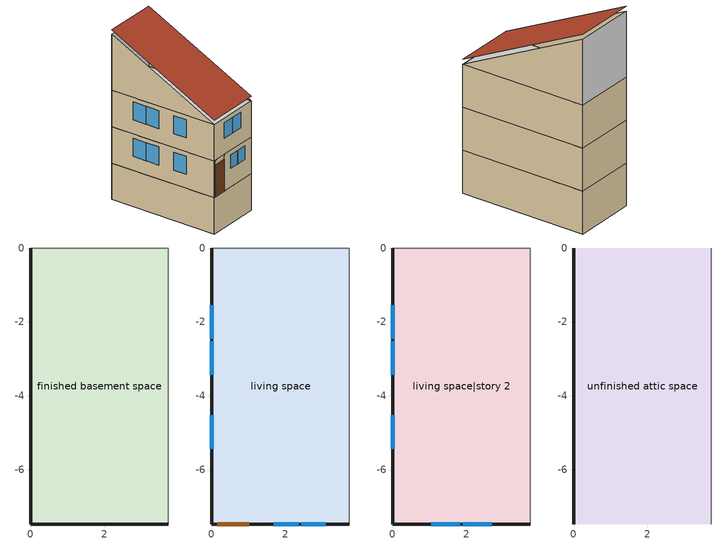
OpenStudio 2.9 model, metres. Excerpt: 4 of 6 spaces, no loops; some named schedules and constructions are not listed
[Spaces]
finished basement space
 floor foundation (FloorFndGrndFinB): 0,-7.47 0,0 3.73,0 3.73,-7.47 z-2.44
 wall foundation (WallFndGrndFinB): 0,0 0,-7.47 3.73,-7.47 z-2.44:0
 wall adiabatic (WallFndGrndFinB Reversed): 3.73,-7.47 3.73,0 0,0 z-2.44:0
living space
 floor to finished basement space (FloorFinUninsFin): 0,-7.47 0,0 3.73,0 3.73,-7.47 z0
 wall outside (WallExtInsFin): 0,0 0,-7.47 0.13,-7.47 1.05,-7.47 3.73,-7.47 z0:2.44
 wall adiabatic (WallIntFinUninsFin Reversed): 3.73,-7.47 3.73,0 0,0 z0:2.44
 window (WindowConstruction): 1.69,-7.47 2.36,-7.47 / 2.42,-7.47 3.09,-7.47 z1.24:2.13; 0,-1.55 0,-2.46 / 0,-2.52 0,-3.42 / 0,-4.52 0,-5.43 z0.93:2.13
 door (Door): 0.15,-7.47 1.02,-7.47 z0:2.13
living space|story 2
 floor to living space (FloorFinUninsFin): 0,-7.47 0,0 3.73,0 3.73,-7.47 z2.44
 wall outside (WallExtInsFin): 0,0 0,-7.47 3.73,-7.47 z2.44:4.88
 wall adiabatic (WallIntFinUninsFin Reversed): 3.73,-7.47 3.73,0 0,0 z2.44:4.88
 window (WindowConstruction): 1.04,-7.47 1.84,-7.47 / 1.9,-7.47 2.69,-7.47 z3.52:4.57; 0,-1.55 0,-2.46 / 0,-2.52 0,-3.42 / 0,-4.52 0,-5.43 z3.37:4.57
unfinished attic space
 floor to living space|story 2 (FloorFinInsUnfinAttic): 0,-7.47 0,0 3.73,0 3.73,-7.47 z4.88
 wall outside (WallExtUninsUnfin): 0,0,8.61 0,0,4.88 0,-7.47,4.88
 wall adiabatic (WallIntUnfinUninsUnfin Reversed): 3.73,0,8.61 3.73,-7.47,4.88 3.73,0,4.88
 ceiling adiabatic (RoofUnfinUninsExt Reversed): 3.73,0 0,0 z4.88:8.61
 roof outside (RoofUnfinInsExt): 3.73,0,8.91 0,0,8.91 0,-7.47,5.18 3.73,-7.47,5.18
[Construction]
FloorFinInsUnfinAttic Reversed: Drywall 0.5 in., FloorUATrussandIns, FloorUAAdditionalCeilingIns
FloorFinUninsFin Reversed: Floor Covering, Wood Floor, RoofSheathing, FloorFinStudAndAirFloor, Drywall 0.5 in.
[Schedule:Day]
res occupants schedule allday1; res occupants schedule allday2; res occupants schedule allday3; res occupants schedule allday4; res occupants schedule allday5; res occupants schedule allday6; res occupants schedule allday7; res occupants schedule allday8; res occupants schedule allday9; res occupants schedule allday10; res occupants schedule allday11; res occupants schedule allday12: 7, 0, 1, 8, 0, 0.88, 9, 0, 0.41, 16, 0, 0.24, 17, 0, 0.29, 18, 0, 0.55, 21, 0, 0.9, 24, 0, 1
Window shading schedule allday1; Window shading schedule allday2; Window shading schedule allday3; Window shading schedule allday4; Window shading schedule allday11; Window shading schedule allday12; res shower schedule allday5; Schedule Day 8; res bath schedule allday1; res bath schedule allday2; res bath schedule allday3; res bath schedule allday4; res bath schedule allday6; res bath schedule allday7; Schedule Day 9; Schedule Day 12; Schedule Day 13; Schedule Day 14; res refrig schedule winter design; Schedule Day 15; res cw schedule allday2; res cw schedule allday3; res cw schedule allday4; res cw schedule allday6; Schedule Day 16; res cd gas schedule allday2; res cd gas schedule allday3; res cd gas schedule allday4; res cd gas schedule allday6; Schedule Day 17; res dw schedule allday1; res dw schedule allday2; res dw schedule allday4; res dw schedule allday5; res dw schedule allday7; Schedule Day 20; res range gas|false schedule winter design; Schedule Day 23; res lighting interior winter design; Schedule Day 28; res lighting exterior winter design; Schedule Day 31; res misc plug loads schedule winter design; res mv_1 dryer exhaust schedule allday2; res mv_1 dryer exhaust schedule allday3; res mv_1 dryer exhaust schedule allday4; res mv_1 dryer exhaust schedule allday6: 24, 0, 0
Window shading schedule allday5; Window shading schedule allday6; Window shading schedule allday7; Window shading schedule allday8; Window shading schedule allday9; Window shading schedule allday10; res refrig schedule summer design; res range gas|false schedule summer design; res lighting interior summer design; res lighting exterior summer design; res misc plug loads schedule summer design: 24, 0, 1
res shower schedule allday1: 17, 50, 0, 18, 0, 0.0792065, 18, 10, 0.316826, 24, 0, 0
res shower schedule allday2: 23, 0, 0, 23, 10, 0.248714, 24, 0, 0
res shower schedule allday3: 9, 40, 0, 10, 0, 0.319912, 10, 10, 0, 10, 20, 0.464365, 24, 0, 0
res shower schedule allday4: 8, 10, 0, 8, 20, 0.172128, 8, 30, 0.258193, 24, 0, 0
res shower schedule allday6: 5, 10, 0, 5, 20, 0.35256, 5, 30, 0.493583, 21, 20, 0, 21, 30, 0.220132, 21, 40, 0.366887, 24, 0, 0
res shower schedule allday7: 3, 50, 0, 4, 0, 0.157899, 4, 30, 0, 4, 40, 0.489101, 4, 50, 0.0978202, 9, 40, 0, 9, 50, 0.154225, 24, 0, 0
res sink schedule allday1: 6, 40, 0, 6, 50, 0.0086028, 7, 30, 0, 7, 40, 0.0212629, 11, 50, 0, 12, 0, 0.01205, 12, 10, 0.0746492, 12, 40, 0, 12, 50, 0.0014948, 14, 0, 0, 14, 10, 0.0018914, 14, 30, 0, 14, 40, 0.0430445, 15, 30, 0, 15, 40, 0.0015863, 15, 50, 0.0124771, 16, 0, 0.0140024, 18, 10, 0, 18, 20, 0.0001525, 18, 40, 0, 18, 50, 0.108054, 19, 0, 0.0105552, 19, 10, 0.0058572, 19, 30, 0, 19, 40, 0.002593, 21, 0, 0, 21, 10, 0.0084808, 21, 20, 0.0346858, 22, 10, 0, 22, 20, 0.0104026, 22, 50, 0, 23, 0, 0.0011897, 24, 0, 0
res sink schedule allday2: 7, 30, 0, 7, 40, 0.0137584, 7, 50, 0, 8, 0, 0.0368517, 9, 50, 0, 10, 0, 0.111562, 10, 10, 0.0028066, 10, 20, 0, 10, 30, 0.0716901, 12, 30, 0, 12, 40, 0.028432, 15, 20, 0, 15, 30, 0.0456376, 17, 20, 0, 17, 30, 0.0330994, 19, 10, 0, 19, 20, 0.0031117, 19, 30, 0.0042709, 24, 0, 0
res sink schedule allday3: 0, 30, 0, 0, 40, 0.0021049, 3, 30, 0, 3, 40, 0.0138499, 3, 50, 0.0053386, 11, 10, 0, 11, 20, 0.0322758, 11, 30, 0.0024405, 13, 20, 0, 13, 30, 0.0039048, 14, 20, 0, 14, 30, 0.0010677, 16, 30, 0, 16, 40, 0.0026236, 17, 0, 0, 17, 10, 0.0176327, 18, 30, 0, 18, 40, 0.0690055, 22, 20, 0, 22, 30, 0.0258389, 22, 40, 0.0006406, 23, 10, 0, 23, 20, 0.0341672, 24, 0, 0
res sink schedule allday4: 1, 50, 0, 2, 0, 0.03554, 4, 50, 0, 5, 0, 0.0367907, 7, 0, 0, 7, 10, 0.0053996, 7, 20, 0.0198597, 7, 30, 0.0270592, 8, 20, 0, 8, 30, 0.0179683, 8, 40, 0.0655889, 8, 50, 0.0573215, 9, 0, 0, 9, 10, 0.138987, 10, 30, 0, 10, 40, 0.0021354, 11, 10, 0, 11, 20, 0.144966, 11, 30, 0.143319, 11, 40, 0.0082062, 11, 50, 0.0019829, 12, 0, 0.0206833, 14, 10, 0, 14, 20, 0.0084808, 14, 30, 0.00241, 14, 40, 0, 14, 50, 0.0370653, 15, 50, 0, 16, 0, 0.0349298, 17, 10, 0, 17, 20, 0.0017389, 17, 50, 0, 18, 0, 0.035662, 18, 10, 0.0040268, 19, 0, 0, 19, 10, 0.151373, 22, 20, 0, 22, 30, 0.0772118, 24, 0, 0
res sink schedule allday5: 0, 10, 0.0152837, 6, 10, 0, 6, 20, 0.202196, 6, 30, 0.354088, 7, 40, 0, 7, 50, 0.0074436, 12, 0, 0, 12, 10, 0.0003356, 12, 20, 0.0276693, 12, 40, 0, 12, 50, 0.0931361, 13, 10, 0, 13, 20, 0.0402379, 14, 10, 0, 14, 20, 0.0084198, 17, 0, 0, 17, 10, 0.050488, 17, 30, 0, 17, 40, 0.0607687, 18, 0, 0, 18, 10, 0.0286455, 19, 30, 0, 19, 40, 0.0096095, 20, 0, 0, 20, 10, 0.0325808, 22, 40, 0, 22, 50, 0.033435, 24, 0, 0
res sink schedule allday6: 1, 40, 0, 1, 50, 0.156315, 6, 10, 0, 6, 20, 0.0126602, 8, 0, 0, 8, 10, 0.0030506, 8, 20, 0.0008847, 8, 40, 0, 8, 50, 0.0012508, 9, 50, 0, 10, 0, 0.132947, 12, 0, 0, 12, 10, 0.0358756, 13, 40, 0, 13, 50, 0.0626601, 14, 0, 0.0663819, 15, 0, 0, 15, 10, 0.0149481, 15, 50, 0, 16, 0, 0.0352655, 16, 50, 0, 17, 0, 0.0036608, 17, 20, 0, 17, 30, 0.033496, 17, 40, 0, 17, 50, 0.0455765, 18, 0, 0.0424649, 18, 10, 0.0245882, 18, 20, 0.0461866, 18, 30, 0.190055, 18, 40, 0.0491153, 19, 10, 0, 19, 20, 0.0698597, 19, 30, 0, 19, 40, 0.0044844, 19, 50, 0.0025016, 22, 0, 0, 22, 10, 0.0629652, 23, 0, 0, 23, 10, 0.0049115, 24, 0, 0
res sink schedule allday7: 5, 20, 0, 5, 30, 0.0002135, 5, 40, 0.0007931, 6, 0, 0, 6, 10, 0.0058267, 6, 40, 0, 6, 50, 0.266565, 7, 0, 0.0653753, 7, 10, 0, 7, 20, 0.0323673, 9, 0, 0, 9, 10, 0.0221477, 9, 50, 0, 10, 0, 0.0261134, 11, 40, 0, 11, 50, 0.00964, 12, 20, 0, 12, 30, 0.0394753, 16, 0, 0, 16, 10, 0.158145, 16, 20, 0.0459426, 16, 30, 0.0755339, 16, 40, 0.0537828, 17, 10, 0, 17, 20, 0.140635, 17, 30, 0.0449664, 17, 40, 0.0014338, 18, 40, 0, 18, 50, 0.0034777, 19, 0, 0.0079621, 21, 0, 0, 21, 10, 0.059701, 21, 20, 0.0100061, 22, 40, 0, 22, 50, 0.0027456, 23, 30, 0, 23, 40, 9.15e-05, 23, 50, 0.047895, 24, 0, 0
res bath schedule allday5: 10, 30, 0, 10, 50, 0.361288, 24, 0, 0
res hot water distribution schedule allday1; res hot water distribution schedule allday2; res hot water distribution schedule allday3; res hot water distribution schedule allday4; res hot water distribution schedule allday5; res hot water distribution schedule allday6; res hot water distribution schedule allday7; res hot water distribution schedule allday8; res hot water distribution schedule allday9; res hot water distribution schedule allday10; res hot water distribution schedule allday11; res hot water distribution schedule allday12: 1, 0, 0.078424, 2, 0, 0.0392749, 4, 0, 0.00981873, 5, 0, 0.0392749, 6, 0, 0.274547, 7, 0, 0.941213, 8, 0, 1, 9, 0, 0.960725, 10, 0, 0.843152, 11, 0, 0.764728, 12, 0, 0.60788, 13, 0, 0.529456, 15, 0, 0.470544, 16, 0, 0.411757, 17, 0, 0.548968, 18, 0, 0.725453, 19, 0, 0.86279, 20, 0, 0.823515, 21, 0, 0.745091, 22, 0, 0.60788, 23, 0, 0.529456, 24, 0, 0.294058
res heating setpoint allday1; res heating setpoint allday2; res heating setpoint allday3; res heating setpoint allday4; res heating setpoint allday5; res heating setpoint allday6; res heating setpoint allday7; res heating setpoint allday8; res heating setpoint allday9; res heating setpoint allday10; res heating setpoint allday11; res heating setpoint allday12: 24, 0, 21.6667
res heating setpoint winter design; res cooling setpoint winter design: 24, 0, 21.1111
res heating setpoint summer design; res cooling setpoint summer design; res nv_1 temp schedule allday1; res nv_1 temp schedule allday2; res nv_1 temp schedule allday3; res nv_1 temp schedule allday4; res nv_1 temp schedule allday11; res nv_1 temp schedule allday12: 24, 0, 23.8889
res cooling setpoint allday1; res cooling setpoint allday2; res cooling setpoint allday3; res cooling setpoint allday4; res cooling setpoint allday5; res cooling setpoint allday6; res cooling setpoint allday7; res cooling setpoint allday8; res cooling setpoint allday9; res cooling setpoint allday10; res cooling setpoint allday11; res cooling setpoint allday12: 24, 0, 24.4444
res refrig schedule allday1; res refrig schedule allday12: 1, 0, 0.610949, 2, 0, 0.595675, 3, 0, 0.580401, 4, 0, 0.565128, 6, 0, 0.549854, 7, 0, 0.580401, 8, 0, 0.610949, 10, 0, 0.626223, 12, 0, 0.610949, 15, 0, 0.641496, 16, 0, 0.626223, 17, 0, 0.672044, 18, 0, 0.733139, 19, 0, 0.763686, 20, 0, 0.733139, 21, 0, 0.717865, 22, 0, 0.702591, 23, 0, 0.672044, 24, 0, 0.626223
res refrig schedule allday2: 1, 0, 0.609489, 2, 0, 0.594252, 3, 0, 0.579015, 4, 0, 0.563777, 6, 0, 0.54854, 7, 0, 0.579015, 8, 0, 0.609489, 10, 0, 0.624726, 12, 0, 0.609489, 15, 0, 0.639964, 16, 0, 0.624726, 17, 0, 0.670438, 18, 0, 0.731387, 19, 0, 0.761861, 20, 0, 0.731387, 21, 0, 0.71615, 22, 0, 0.700912, 23, 0, 0.670438, 24, 0, 0.624726
res refrig schedule allday3; res refrig schedule allday4; res refrig schedule allday5: 1, 0, 0.791241, 2, 0, 0.77146, 3, 0, 0.751679, 4, 0, 0.731898, 6, 0, 0.712117, 7, 0, 0.751679, 8, 0, 0.791241, 10, 0, 0.811022, 12, 0, 0.791241, 15, 0, 0.830803, 16, 0, 0.811022, 17, 0, 0.870365, 18, 0, 0.949489, 19, 0, 0.989051, 20, 0, 0.949489, 21, 0, 0.929708, 22, 0, 0.909927, 23, 0, 0.870365, 24, 0, 0.811022
res refrig schedule allday6; res refrig schedule allday7; res refrig schedule allday8; res refrig schedule allday9: 1, 0, 0.8, 2, 0, 0.78, 3, 0, 0.76, 4, 0, 0.74, 6, 0, 0.72, 7, 0, 0.76, 8, 0, 0.8, 10, 0, 0.82, 12, 0, 0.8, 15, 0, 0.84, 16, 0, 0.82, 17, 0, 0.88, 18, 0, 0.96, 19, 0, 1, 20, 0, 0.96, 21, 0, 0.94, 22, 0, 0.92, 23, 0, 0.88, 24, 0, 0.82
res refrig schedule allday10: 1, 0, 0.679562, 2, 0, 0.662573, 3, 0, 0.645584, 4, 0, 0.628595, 6, 0, 0.611606, 7, 0, 0.645584, 8, 0, 0.679562, 10, 0, 0.696551, 12, 0, 0.679562, 15, 0, 0.71354, 16, 0, 0.696551, 17, 0, 0.747518, 18, 0, 0.815474, 19, 0, 0.849453, 20, 0, 0.815474, 21, 0, 0.798485, 22, 0, 0.781496, 23, 0, 0.747518, 24, 0, 0.696551
res refrig schedule allday11: 1, 0, 0.675182, 2, 0, 0.658303, 3, 0, 0.641423, 4, 0, 0.624544, 6, 0, 0.607664, 7, 0, 0.641423, 8, 0, 0.675182, 10, 0, 0.692062, 12, 0, 0.675182, 15, 0, 0.708942, 16, 0, 0.692062, 17, 0, 0.742701, 18, 0, 0.810219, 19, 0, 0.843978, 20, 0, 0.810219, 21, 0, 0.793339, 22, 0, 0.77646, 23, 0, 0.742701, 24, 0, 0.692062
res cw schedule allday1: 8, 0, 0, 8, 10, 0.0422513, 8, 20, 0.139377, 15, 40, 0, 15, 50, 0.0351558, 24, 0, 0
res cw schedule allday5: 5, 0, 0, 5, 10, 0.0062714, 5, 20, 0.086794, 5, 30, 0.0340302, 10, 0, 0, 10, 10, 0.0069146, 10, 20, 0.109427, 19, 0, 0, 19, 10, 0.0524824, 20, 10, 0, 20, 20, 0.0193769, 21, 30, 0, 21, 40, 0.0743518, 24, 0, 0
res cw schedule allday7: 12, 10, 0, 12, 20, 0.0228141, 13, 30, 0, 13, 40, 0.0017487, 24, 0, 0
res cd gas schedule allday1: 9, 0, 0, 9, 10, 0.0422513, 9, 20, 0.139377, 16, 40, 0, 16, 50, 0.0351558, 24, 0, 0
res cd gas schedule allday5: 6, 0, 0, 6, 10, 0.0062714, 6, 20, 0.086794, 6, 30, 0.0340302, 11, 0, 0, 11, 10, 0.0069146, 11, 20, 0.109427, 20, 0, 0, 20, 10, 0.0524824, 21, 10, 0, 21, 20, 0.0193769, 22, 30, 0, 22, 40, 0.0743518, 24, 0, 0
res cd gas schedule allday7: 13, 10, 0, 13, 20, 0.0228141, 14, 30, 0, 14, 40, 0.0017487, 24, 0, 0
res dw schedule allday3: 19, 10, 0, 19, 20, 0.110759, 19, 30, 0.0867938, 19, 40, 0.0406621, 19, 50, 0.100756, 24, 0, 0
res dw schedule allday6: 11, 50, 0, 12, 0, 0.0857862, 12, 10, 0.0413458, 12, 20, 0.105578, 12, 30, 0.0941346, 20, 40, 0, 20, 50, 0.0610651, 21, 0, 0.0729039, 21, 10, 0.065923, 21, 20, 0.0901044, 21, 30, 0.0751709, 21, 40, 0.0654552, 24, 0, 0
res range gas|false schedule allday1; res range gas|false schedule allday2; res range gas|false schedule allday12: 2, 0, 0.0466667, 4, 0, 0.0266667, 5, 0, 0.0466667, 6, 0, 0.0733333, 7, 0, 0.166667, 8, 0, 0.28, 9, 0, 0.306667, 10, 0, 0.32, 11, 0, 0.28, 12, 0, 0.333333, 13, 0, 0.38, 14, 0, 0.306667, 15, 0, 0.38, 16, 0, 0.293333, 17, 0, 0.613333, 18, 0, 1, 19, 0, 0.78, 20, 0, 0.4, 21, 0, 0.233333, 22, 0, 0.166667, 23, 0, 0.106667, 24, 0, 0.0733333
res range gas|false schedule allday3; res range gas|false schedule allday5: 2, 0, 0.0421574, 4, 0, 0.0240899, 5, 0, 0.0421574, 6, 0, 0.0662473, 7, 0, 0.150562, 8, 0, 0.252944, 9, 0, 0.277034, 10, 0, 0.289079, 11, 0, 0.252944, 12, 0, 0.301124, 13, 0, 0.343282, 14, 0, 0.277034, 15, 0, 0.343282, 16, 0, 0.264989, 17, 0, 0.554069, 18, 0, 0.903373, 19, 0, 0.704631, 20, 0, 0.361349, 21, 0, 0.210787, 22, 0, 0.150562, 23, 0, 0.0963598, 24, 0, 0.0662473
res range gas|false schedule allday4: 2, 0, 0.0419872, 4, 0, 0.0239927, 5, 0, 0.0419872, 6, 0, 0.0659799, 7, 0, 0.149954, 8, 0, 0.251923, 9, 0, 0.275916, 10, 0, 0.287912, 11, 0, 0.251923, 12, 0, 0.299909, 13, 0, 0.341896, 14, 0, 0.275916, 15, 0, 0.341896, 16, 0, 0.26392, 17, 0, 0.551832, 18, 0, 0.899727, 19, 0, 0.701787, 20, 0, 0.359891, 21, 0, 0.209936, 22, 0, 0.149954, 23, 0, 0.0959708, 24, 0, 0.0659799
res range gas|false schedule allday6; res range gas|false schedule allday9: 2, 0, 0.0378608, 4, 0, 0.0216348, 5, 0, 0.0378608, 6, 0, 0.0594956, 7, 0, 0.135217, 8, 0, 0.227165, 9, 0, 0.2488, 10, 0, 0.259617, 11, 0, 0.227165, 12, 0, 0.270435, 13, 0, 0.308295, 14, 0, 0.2488, 15, 0, 0.308295, 16, 0, 0.237982, 17, 0, 0.4976, 18, 0, 0.811304, 19, 0, 0.632817, 20, 0, 0.324521, 21, 0, 0.189304, 22, 0, 0.135217, 23, 0, 0.086539, 24, 0, 0.0594956
res range gas|false schedule allday7; res range gas|false schedule allday8: 2, 0, 0.0381161, 4, 0, 0.0217806, 5, 0, 0.0381161, 6, 0, 0.0598967, 7, 0, 0.136129, 8, 0, 0.228696, 9, 0, 0.250477, 10, 0, 0.261367, 11, 0, 0.228696, 12, 0, 0.272258, 13, 0, 0.310374, 14, 0, 0.250477, 15, 0, 0.310374, 16, 0, 0.239587, 17, 0, 0.500954, 18, 0, 0.816773, 19, 0, 0.637083, 20, 0, 0.326709, 21, 0, 0.19058, 22, 0, 0.136129, 23, 0, 0.0871225, 24, 0, 0.0598967
res range gas|false schedule allday10; res range gas|false schedule allday11: 2, 0, 0.0461562, 4, 0, 0.026375, 5, 0, 0.0461562, 6, 0, 0.0725311, 7, 0, 0.164844, 8, 0, 0.276937, 9, 0, 0.303312, 10, 0, 0.3165, 11, 0, 0.276937, 12, 0, 0.329687, 13, 0, 0.375843, 14, 0, 0.303312, 15, 0, 0.375843, 16, 0, 0.290125, 17, 0, 0.606624, 18, 0, 0.989061, 19, 0, 0.771468, 20, 0, 0.395624, 21, 0, 0.230781, 22, 0, 0.164844, 23, 0, 0.1055, 24, 0, 0.0725311
res lighting interior allday1; res lighting exterior allday1: 1, 0, 0.123751, 2, 0, 0.0742506, 4, 0, 0.0495004, 5, 0, 0.0550333, 6, 0, 0.151005, 7, 0, 0.354518, 8, 0, 0.448634, 9, 0, 0.476771, 10, 0, 0.490088, 11, 0, 0.476763, 12, 0, 0.458301, 13, 0, 0.444976, 14, 0, 0.441055, 15, 0, 0.447927, 16, 0, 0.48986, 17, 0, 0.601585, 18, 0, 0.797807, 19, 0, 0.978646, 20, 0, 0.990805, 21, 0, 0.822578, 22, 0, 0.620621, 23, 0, 0.536431, 24, 0, 0.249225
res lighting interior allday2; res lighting exterior allday2: 1, 0, 0.123751, 2, 0, 0.0742506, 4, 0, 0.0495004, 5, 0, 0.0547503, 6, 0, 0.149594, 7, 0, 0.351204, 8, 0, 0.44444, 9, 0, 0.470027, 10, 0, 0.480931, 11, 0, 0.467731, 12, 0, 0.449442, 13, 0, 0.436241, 14, 0, 0.432357, 15, 0, 0.435458, 16, 0, 0.457541, 17, 0, 0.526174, 18, 0, 0.674382, 19, 0, 0.867815, 20, 0, 0.979613, 21, 0, 0.912905, 22, 0, 0.727145, 23, 0, 0.638088, 24, 0, 0.249225
res lighting interior allday3; res lighting exterior allday3: 1, 0, 0.123751, 2, 0, 0.0742506, 4, 0, 0.0495004, 5, 0, 0.0539769, 6, 0, 0.145737, 7, 0, 0.342151, 8, 0, 0.432984, 9, 0, 0.451822, 10, 0, 0.456356, 11, 0, 0.443495, 12, 0, 0.425678, 13, 0, 0.412817, 14, 0, 0.409033, 15, 0, 0.410444, 16, 0, 0.422423, 17, 0, 0.463778, 18, 0, 0.567207, 19, 0, 0.736351, 20, 0, 0.89541, 21, 0, 0.928337, 22, 0, 0.807462, 23, 0, 0.499769, 24, 0, 0.249225
res lighting interior allday4; res lighting exterior allday4: 1, 0, 0.123751, 2, 0, 0.0742506, 4, 0, 0.0495004, 5, 0, 0.0529206, 6, 0, 0.14047, 7, 0, 0.329784, 8, 0, 0.417334, 9, 0, 0.427474, 10, 0, 0.423826, 11, 0, 0.411431, 12, 0, 0.394257, 13, 0, 0.381861, 14, 0, 0.378214, 15, 0, 0.377995, 16, 0, 0.379305, 17, 0, 0.386076, 18, 0, 0.412203, 19, 0, 0.483741, 20, 0, 0.618803, 21, 0, 0.782651, 22, 0, 0.880006, 23, 0, 0.59731, 24, 0, 0.249225
res lighting interior allday5; res lighting exterior allday5: 1, 0, 0.123751, 2, 0, 0.0742506, 4, 0, 0.0495004, 5, 0, 0.0518642, 6, 0, 0.135202, 7, 0, 0.317417, 8, 0, 0.401684, 9, 0, 0.403727, 10, 0, 0.392499, 11, 0, 0.380568, 12, 0, 0.364039, 13, 0, 0.352108, 14, 0, 0.348597, 15, 0, 0.348344, 16, 0, 0.349185, 17, 0, 0.353494, 18, 0, 0.37052, 19, 0, 0.419884, 20, 0, 0.522801, 21, 0, 0.670504, 22, 0, 0.799058, 23, 0, 0.582332, 24, 0, 0.249225
res lighting interior allday6; res lighting exterior allday6: 1, 0, 0.123751, 2, 0, 0.0742506, 4, 0, 0.0495004, 5, 0, 0.0510908, 6, 0, 0.131346, 7, 0, 0.308364, 8, 0, 0.390227, 9, 0, 0.386724, 10, 0, 0.370329, 11, 0, 0.358738, 12, 0, 0.34268, 13, 0, 0.33109, 14, 0, 0.327679, 15, 0, 0.327431, 16, 0, 0.328169, 17, 0, 0.3317, 18, 0, 0.345176, 19, 0, 0.384002, 20, 0, 0.467137, 21, 0, 0.595227, 22, 0, 0.726082, 23, 0, 0.557461, 24, 0, 0.249225
res lighting interior allday7; res lighting exterior allday7: 1, 0, 0.123751, 2, 0, 0.0742506, 4, 0, 0.0495004, 5, 0, 0.0508078, 6, 0, 0.129935, 7, 0, 0.30505, 8, 0, 0.386033, 9, 0, 0.380581, 10, 0, 0.362375, 11, 0, 0.350909, 12, 0, 0.335023, 13, 0, 0.323557, 14, 0, 0.320183, 15, 0, 0.319942, 16, 0, 0.320696, 17, 0, 0.324296, 18, 0, 0.337983, 19, 0, 0.377272, 20, 0, 0.461059, 21, 0, 0.589559, 22, 0, 0.71999, 23, 0, 0.553959, 24, 0, 0.249225
res lighting interior allday8; res lighting exterior allday8: 1, 0, 0.123751, 2, 0, 0.0742506, 4, 0, 0.0495004, 5, 0, 0.0510908, 6, 0, 0.131346, 7, 0, 0.308364, 8, 0, 0.390227, 9, 0, 0.386724, 10, 0, 0.370329, 11, 0, 0.358738, 12, 0, 0.34268, 13, 0, 0.33109, 14, 0, 0.327679, 15, 0, 0.327463, 16, 0, 0.328508, 17, 0, 0.333671, 18, 0, 0.353343, 19, 0, 0.408235, 20, 0, 0.517996, 21, 0, 0.667796, 22, 0, 0.788015, 23, 0, 0.571055, 24, 0, 0.249225
res lighting interior allday9; res lighting exterior allday9: 1, 0, 0.123751, 2, 0, 0.0742506, 4, 0, 0.0495004, 5, 0, 0.0518642, 6, 0, 0.135202, 7, 0, 0.317417, 8, 0, 0.401684, 9, 0, 0.403727, 10, 0, 0.392499, 11, 0, 0.380568, 12, 0, 0.364039, 13, 0, 0.352108, 14, 0, 0.348597, 15, 0, 0.34858, 16, 0, 0.351275, 17, 0, 0.363405, 18, 0, 0.404274, 19, 0, 0.501103, 20, 0, 0.656115, 21, 0, 0.806081, 22, 0, 0.850995, 23, 0, 0.561051, 24, 0, 0.249225
res lighting interior allday10; res lighting exterior allday10: 1, 0, 0.123751, 2, 0, 0.0742506, 4, 0, 0.0495004, 5, 0, 0.0529206, 6, 0, 0.14047, 7, 0, 0.329784, 8, 0, 0.417334, 9, 0, 0.427474, 10, 0, 0.423826, 11, 0, 0.411431, 12, 0, 0.394257, 13, 0, 0.381861, 14, 0, 0.378214, 15, 0, 0.378919, 16, 0, 0.386741, 17, 0, 0.41682, 18, 0, 0.500557, 19, 0, 0.655466, 20, 0, 0.829225, 21, 0, 0.905334, 22, 0, 0.820928, 23, 0, 0.509707, 24, 0, 0.249225
res lighting interior allday11; res lighting exterior allday11: 1, 0, 0.123751, 2, 0, 0.0742506, 4, 0, 0.0495004, 5, 0, 0.0539769, 6, 0, 0.145737, 7, 0, 0.342151, 8, 0, 0.432984, 9, 0, 0.451822, 10, 0, 0.456356, 11, 0, 0.443495, 12, 0, 0.425678, 13, 0, 0.412817, 14, 0, 0.409033, 15, 0, 0.421324, 16, 0, 0.481818, 17, 0, 0.61218, 18, 0, 0.804217, 19, 0, 0.945912, 20, 0, 0.918658, 21, 0, 0.747013, 22, 0, 0.56552, 23, 0, 0.493046, 24, 0, 0.249225
res lighting interior allday12; res lighting exterior allday12: 1, 0, 0.123751, 2, 0, 0.0742506, 4, 0, 0.0495004, 5, 0, 0.0547503, 6, 0, 0.149594, 7, 0, 0.351204, 8, 0, 0.44444, 9, 0, 0.470027, 10, 0, 0.480931, 11, 0, 0.467731, 12, 0, 0.449442, 13, 0, 0.436241, 14, 0, 0.432357, 15, 0, 0.445561, 16, 0, 0.513103, 17, 0, 0.660674, 18, 0, 0.869445, 19, 0, 1, 20, 0, 0.932675, 21, 0, 0.731582, 22, 0, 0.553643, 23, 0, 0.488328, 24, 0, 0.249225
res misc plug loads schedule allday1; res misc plug loads schedule allday12: 1, 0, 0.655649, 2, 0, 0.618183, 3, 0, 0.599451, 4, 0, 0.580718, 5, 0, 0.599451, 6, 0, 0.618183, 7, 0, 0.693115, 8, 0, 0.786779, 11, 0, 0.805512, 12, 0, 0.824245, 14, 0, 0.842977, 15, 0, 0.824245, 16, 0, 0.86171, 17, 0, 0.899176, 18, 0, 0.974107, 19, 0, 0.99284, 20, 0, 0.936642, 21, 0, 0.880443, 22, 0, 0.842977, 23, 0, 0.749313, 24, 0, 0.674382
res misc plug loads schedule allday2: 1, 0, 0.660377, 2, 0, 0.622642, 3, 0, 0.603774, 4, 0, 0.584906, 5, 0, 0.603774, 6, 0, 0.622642, 7, 0, 0.698113, 8, 0, 0.792453, 11, 0, 0.811321, 12, 0, 0.830189, 14, 0, 0.849057, 15, 0, 0.830189, 16, 0, 0.867925, 17, 0, 0.90566, 18, 0, 0.981132, 19, 0, 1, 20, 0, 0.943396, 21, 0, 0.886792, 22, 0, 0.849057, 23, 0, 0.754717, 24, 0, 0.679245
res misc plug loads schedule allday3; res misc plug loads schedule allday5: 1, 0, 0.521682, 2, 0, 0.491872, 3, 0, 0.476967, 4, 0, 0.462062, 5, 0, 0.476967, 6, 0, 0.491872, 7, 0, 0.551493, 8, 0, 0.626019, 11, 0, 0.640924, 12, 0, 0.655829, 14, 0, 0.670734, 15, 0, 0.655829, 16, 0, 0.68564, 17, 0, 0.71545, 18, 0, 0.775071, 19, 0, 0.789976, 20, 0, 0.745261, 21, 0, 0.700545, 22, 0, 0.670734, 23, 0, 0.596208, 24, 0, 0.536588
res misc plug loads schedule allday4: 1, 0, 0.519581, 2, 0, 0.489891, 3, 0, 0.475045, 4, 0, 0.4602, 5, 0, 0.475045, 6, 0, 0.489891, 7, 0, 0.549271, 8, 0, 0.623497, 11, 0, 0.638342, 12, 0, 0.653187, 14, 0, 0.668033, 15, 0, 0.653187, 16, 0, 0.682878, 17, 0, 0.712568, 18, 0, 0.771949, 19, 0, 0.786794, 20, 0, 0.742258, 21, 0, 0.697723, 22, 0, 0.668033, 23, 0, 0.593807, 24, 0, 0.534426
res misc plug loads schedule allday6; res misc plug loads schedule allday9: 1, 0, 0.434473, 2, 0, 0.409646, 3, 0, 0.397232, 4, 0, 0.384819, 5, 0, 0.397232, 6, 0, 0.409646, 7, 0, 0.4593, 8, 0, 0.521367, 11, 0, 0.533781, 12, 0, 0.546194, 14, 0, 0.558608, 15, 0, 0.546194, 16, 0, 0.571021, 17, 0, 0.595848, 18, 0, 0.645502, 19, 0, 0.657916, 20, 0, 0.620675, 21, 0, 0.583435, 22, 0, 0.558608, 23, 0, 0.49654, 24, 0, 0.446886
res misc plug loads schedule allday7; res misc plug loads schedule allday8: 1, 0, 0.43132, 2, 0, 0.406674, 3, 0, 0.39435, 4, 0, 0.382027, 5, 0, 0.39435, 6, 0, 0.406674, 7, 0, 0.455967, 8, 0, 0.517585, 11, 0, 0.529908, 12, 0, 0.542231, 14, 0, 0.554555, 15, 0, 0.542231, 16, 0, 0.566878, 17, 0, 0.591525, 18, 0, 0.640819, 19, 0, 0.653142, 20, 0, 0.616172, 21, 0, 0.579202, 22, 0, 0.554555, 23, 0, 0.492938, 24, 0, 0.443644
res misc plug loads schedule allday10: 1, 0, 0.520106, 2, 0, 0.490386, 3, 0, 0.475526, 4, 0, 0.460666, 5, 0, 0.475526, 6, 0, 0.490386, 7, 0, 0.549827, 8, 0, 0.624128, 11, 0, 0.638988, 12, 0, 0.653848, 14, 0, 0.668708, 15, 0, 0.653848, 16, 0, 0.683568, 17, 0, 0.713289, 18, 0, 0.772729, 19, 0, 0.787589, 20, 0, 0.743009, 21, 0, 0.698428, 22, 0, 0.668708, 23, 0, 0.594407, 24, 0, 0.534966
res misc plug loads schedule allday11: 1, 0, 0.51853, 2, 0, 0.4889, 3, 0, 0.474085, 4, 0, 0.45927, 5, 0, 0.474085, 6, 0, 0.4889, 7, 0, 0.54816, 8, 0, 0.622236, 11, 0, 0.637051, 12, 0, 0.651867, 14, 0, 0.666682, 15, 0, 0.651867, 16, 0, 0.681497, 17, 0, 0.711127, 18, 0, 0.770388, 19, 0, 0.785203, 20, 0, 0.740757, 21, 0, 0.696312, 22, 0, 0.666682, 23, 0, 0.592606, 24, 0, 0.533345
res nv_1 temp schedule allday5; res nv_1 temp schedule allday6; res nv_1 temp schedule allday7; res nv_1 temp schedule allday8; res nv_1 temp schedule allday9; res nv_1 temp schedule allday10: 24, 0, 22.2222
res nv_1 availability schedule allday1 on; res nv_1 availability schedule allday1 on 1; res nv_1 availability schedule allday1 on 2; res nv_1 availability schedule allday1 on 3; res nv_1 availability schedule allday1 on 4; res nv_1 availability schedule allday1 on 5; res nv_1 availability schedule allday1 on 6; res nv_1 availability schedule allday1 on 7; res nv_1 availability schedule allday1 on 8; res nv_1 availability schedule allday1 on 9; res nv_1 availability schedule allday1 on 10; res nv_1 availability schedule allday1 on 11: 1, 0, 1, 2, 0, 1, 3, 0, 1, 4, 0, 1, 5, 0, 1, 6, 0, 1, 7, 0, 1, 8, 0, 1, 9, 0, 1, 10, 0, 1, 11, 0, 1, 12, 0, 1, 13, 0, 1, 14, 0, 1, 15, 0, 1, 16, 0, 1, 17, 0, 1, 18, 0, 1, 19, 0, 1, 20, 0, 1, 21, 0, 1, 22, 0, 1, 23, 0, 1, 24, 0, 1
res mv_1 range exhaust schedule allday1; res mv_1 range exhaust schedule allday2; res mv_1 range exhaust schedule allday3; res mv_1 range exhaust schedule allday4; res mv_1 range exhaust schedule allday5; res mv_1 range exhaust schedule allday6; res mv_1 range exhaust schedule allday7; res mv_1 range exhaust schedule allday8; res mv_1 range exhaust schedule allday9; res mv_1 range exhaust schedule allday10; res mv_1 range exhaust schedule allday11; res mv_1 range exhaust schedule allday12: 15, 0, 0, 16, 0, 1, 24, 0, 0
res mv_1 bath exhaust schedule allday1; res mv_1 bath exhaust schedule allday2; res mv_1 bath exhaust schedule allday3; res mv_1 bath exhaust schedule allday4; res mv_1 bath exhaust schedule allday5; res mv_1 bath exhaust schedule allday6; res mv_1 bath exhaust schedule allday7; res mv_1 bath exhaust schedule allday8; res mv_1 bath exhaust schedule allday9; res mv_1 bath exhaust schedule allday10; res mv_1 bath exhaust schedule allday11; res mv_1 bath exhaust schedule allday12: 4, 0, 0, 5, 0, 1, 24, 0, 0
res mv_1 dryer exhaust schedule allday1: 7, 0, 0, 7, 10, 0.1, 8, 10, 1, 8, 20, 0.9, 14, 40, 0, 14, 50, 0.8, 15, 0, 1, 15, 10, 0.6, 24, 0, 0
res mv_1 dryer exhaust schedule allday5: 4, 0, 0, 4, 10, 0.2, 5, 40, 1, 5, 50, 0.1, 9, 0, 0, 9, 10, 0.1, 10, 10, 1, 10, 20, 0.9, 18, 0, 0, 18, 10, 0.5, 18, 20, 1, 18, 30, 0.9, 19, 10, 0, 19, 20, 0.1, 19, 40, 1, 19, 50, 0.3, 20, 30, 0, 20, 40, 0.7, 20, 50, 1, 21, 0, 0.7, 24, 0, 0
res mv_1 dryer exhaust schedule allday7: 11, 10, 0, 11, 20, 0.2, 11, 40, 1, 11, 50, 0.2, 12, 30, 0, 12, 40, 0.7, 12, 50, 1, 13, 0, 0.7, 24, 0, 0
[Schedule:Rule] Apply Sunday=Yes; Apply Monday=Yes; Apply Tuesday=Yes; Apply Wednesday=Yes; Apply Thursday=Yes; Apply Friday=Yes; Apply Saturday=Yes
res sink schedule allday ruleset7: Schedule Ruleset=res sink schedule; Rule Order=0; Day Schedule=res sink schedule allday7; Date Specification Type=SpecificDates; Specific Month 1=1; Specific Day 1=7; Specific Month 2=1; Specific Day 2=14; Specific Month 3=1; Specific Day 3=21; Specific Month 4=1; Specific Day 4=28; Specific Month 5=2; Specific Day 5=4; Specific Month 6=2; Specific Day 6=11; Specific Month 7=2; Specific Day 7=18; Specific Month 8=2; Specific Day 8=25; Specific Month 9=3; Specific Day 9=4; Specific Month 10=3; Specific Day 10=11; Specific Month 11=3; Specific Day 11=18; Specific Month 12=3; Specific Day 12=25; Specific Month 13=4; Specific Day 13=1; Specific Month 14=4; Specific Day 14=8; Specific Month 15=4; Specific Day 15=15; Specific Month 16=4; Specific Day 16=22; Specific Month 17=4; Specific Day 17=29; Specific Month 18=5; Specific Day 18=6; Specific Month 19=5; Specific Day 19=13; Specific Month 20=5; Specific Day 20=20; Specific Month 21=5; Specific Day 21=27; Specific Month 22=6; Specific Day 22=3; Specific Month 23=6; Specific Day 23=10; Specific Month 24=6; Specific Day 24=17; Specific Month 25=6; Specific Day 25=24; Specific Month 26=7; Specific Day 26=1; Specific Month 27=7; Specific Day 27=8; Specific Month 28=7; Specific Day 28=15; Specific Month 29=7; Specific Day 29=22; Specific Month 30=7; Specific Day 30=29; Specific Month 31=8; Specific Day 31=5; Specific Month 32=8; Specific Day 32=12; Specific Month 33=8; Specific Day 33=19; Specific Month 34=8; Specific Day 34=26; Specific Month 35=9; Specific Day 35=2; Specific Month 36=9; Specific Day 36=9; Specific Month 37=9; Specific Day 37=16; Specific Month 38=9; Specific Day 38=23; Specific Month 39=9; Specific Day 39=30; Specific Month 40=10; Specific Day 40=7; Specific Month 41=10; Specific Day 41=14; Specific Month 42=10; Specific Day 42=21; Specific Month 43=10; Specific Day 43=28; Specific Month 44=11; Specific Day 44=4; Specific Month 45=11; Specific Day 45=11; Specific Month 46=11; Specific Day 46=18; Specific Month 47=11; Specific Day 47=25; Specific Month 48=12; Specific Day 48=2; Specific Month 49=12; Specific Day 49=9; Specific Month 50=12; Specific Day 50=16; Specific Month 51=12; Specific Day 51=23; Specific Month 52=12; Specific Day 52=30
res bath schedule allday ruleset1: Schedule Ruleset=res bath schedule; Rule Order=6; Day Schedule=res bath schedule allday1; Date Specification Type=SpecificDates; Specific Month 1=1; Specific Day 1=1; Specific Month 2=1; Specific Day 2=8; Specific Month 3=1; Specific Day 3=15; Specific Month 4=1; Specific Day 4=22; Specific Month 5=1; Specific Day 5=29; Specific Month 6=2; Specific Day 6=5; Specific Month 7=2; Specific Day 7=12; Specific Month 8=2; Specific Day 8=19; Specific Month 9=2; Specific Day 9=26; Specific Month 10=3; Specific Day 10=5; Specific Month 11=3; Specific Day 11=12; Specific Month 12=3; Specific Day 12=19; Specific Month 13=3; Specific Day 13=26; Specific Month 14=4; Specific Day 14=2; Specific Month 15=4; Specific Day 15=9; Specific Month 16=4; Specific Day 16=16; Specific Month 17=4; Specific Day 17=23; Specific Month 18=4; Specific Day 18=30; Specific Month 19=5; Specific Day 19=7; Specific Month 20=5; Specific Day 20=14; Specific Month 21=5; Specific Day 21=21; Specific Month 22=5; Specific Day 22=28; Specific Month 23=6; Specific Day 23=4; Specific Month 24=6; Specific Day 24=11; Specific Month 25=6; Specific Day 25=18; Specific Month 26=6; Specific Day 26=25; Specific Month 27=7; Specific Day 27=2; Specific Month 28=7; Specific Day 28=9; Specific Month 29=7; Specific Day 29=16; Specific Month 30=7; Specific Day 30=23; Specific Month 31=7; Specific Day 31=30; Specific Month 32=8; Specific Day 32=6; Specific Month 33=8; Specific Day 33=13; Specific Month 34=8; Specific Day 34=20; Specific Month 35=8; Specific Day 35=27; Specific Month 36=9; Specific Day 36=3; Specific Month 37=9; Specific Day 37=10; Specific Month 38=9; Specific Day 38=17; Specific Month 39=9; Specific Day 39=24; Specific Month 40=10; Specific Day 40=1; Specific Month 41=10; Specific Day 41=8; Specific Month 42=10; Specific Day 42=15; Specific Month 43=10; Specific Day 43=22; Specific Month 44=10; Specific Day 44=29; Specific Month 45=11; Specific Day 45=5; Specific Month 46=11; Specific Day 46=12; Specific Month 47=11; Specific Day 47=19; Specific Month 48=11; Specific Day 48=26; Specific Month 49=12; Specific Day 49=3; Specific Month 50=12; Specific Day 50=10; Specific Month 51=12; Specific Day 51=17; Specific Month 52=12; Specific Day 52=24; Specific Month 53=12; Specific Day 53=31
res bath schedule allday ruleset2: Schedule Ruleset=res bath schedule; Rule Order=5; Day Schedule=res bath schedule allday2; Date Specification Type=SpecificDates; Specific Month 1=1; Specific Day 1=2; Specific Month 2=1; Specific Day 2=9; Specific Month 3=1; Specific Day 3=16; Specific Month 4=1; Specific Day 4=23; Specific Month 5=1; Specific Day 5=30; Specific Month 6=2; Specific Day 6=6; Specific Month 7=2; Specific Day 7=13; Specific Month 8=2; Specific Day 8=20; Specific Month 9=2; Specific Day 9=27; Specific Month 10=3; Specific Day 10=6; Specific Month 11=3; Specific Day 11=13; Specific Month 12=3; Specific Day 12=20; Specific Month 13=3; Specific Day 13=27; Specific Month 14=4; Specific Day 14=3; Specific Month 15=4; Specific Day 15=10; Specific Month 16=4; Specific Day 16=17; Specific Month 17=4; Specific Day 17=24; Specific Month 18=5; Specific Day 18=1; Specific Month 19=5; Specific Day 19=8; Specific Month 20=5; Specific Day 20=15; Specific Month 21=5; Specific Day 21=22; Specific Month 22=5; Specific Day 22=29; Specific Month 23=6; Specific Day 23=5; Specific Month 24=6; Specific Day 24=12; Specific Month 25=6; Specific Day 25=19; Specific Month 26=6; Specific Day 26=26; Specific Month 27=7; Specific Day 27=3; Specific Month 28=7; Specific Day 28=10; Specific Month 29=7; Specific Day 29=17; Specific Month 30=7; Specific Day 30=24; Specific Month 31=7; Specific Day 31=31; Specific Month 32=8; Specific Day 32=7; Specific Month 33=8; Specific Day 33=14; Specific Month 34=8; Specific Day 34=21; Specific Month 35=8; Specific Day 35=28; Specific Month 36=9; Specific Day 36=4; Specific Month 37=9; Specific Day 37=11; Specific Month 38=9; Specific Day 38=18; Specific Month 39=9; Specific Day 39=25; Specific Month 40=10; Specific Day 40=2; Specific Month 41=10; Specific Day 41=9; Specific Month 42=10; Specific Day 42=16; Specific Month 43=10; Specific Day 43=23; Specific Month 44=10; Specific Day 44=30; Specific Month 45=11; Specific Day 45=6; Specific Month 46=11; Specific Day 46=13; Specific Month 47=11; Specific Day 47=20; Specific Month 48=11; Specific Day 48=27; Specific Month 49=12; Specific Day 49=4; Specific Month 50=12; Specific Day 50=11; Specific Month 51=12; Specific Day 51=18; Specific Month 52=12; Specific Day 52=25
res bath schedule allday ruleset3: Schedule Ruleset=res bath schedule; Rule Order=4; Day Schedule=res bath schedule allday3; Date Specification Type=SpecificDates; Specific Month 1=1; Specific Day 1=3; Specific Month 2=1; Specific Day 2=10; Specific Month 3=1; Specific Day 3=17; Specific Month 4=1; Specific Day 4=24; Specific Month 5=1; Specific Day 5=31; Specific Month 6=2; Specific Day 6=7; Specific Month 7=2; Specific Day 7=14; Specific Month 8=2; Specific Day 8=21; Specific Month 9=2; Specific Day 9=28; Specific Month 10=3; Specific Day 10=7; Specific Month 11=3; Specific Day 11=14; Specific Month 12=3; Specific Day 12=21; Specific Month 13=3; Specific Day 13=28; Specific Month 14=4; Specific Day 14=4; Specific Month 15=4; Specific Day 15=11; Specific Month 16=4; Specific Day 16=18; Specific Month 17=4; Specific Day 17=25; Specific Month 18=5; Specific Day 18=2; Specific Month 19=5; Specific Day 19=9; Specific Month 20=5; Specific Day 20=16; Specific Month 21=5; Specific Day 21=23; Specific Month 22=5; Specific Day 22=30; Specific Month 23=6; Specific Day 23=6; Specific Month 24=6; Specific Day 24=13; Specific Month 25=6; Specific Day 25=20; Specific Month 26=6; Specific Day 26=27; Specific Month 27=7; Specific Day 27=4; Specific Month 28=7; Specific Day 28=11; Specific Month 29=7; Specific Day 29=18; Specific Month 30=7; Specific Day 30=25; Specific Month 31=8; Specific Day 31=1; Specific Month 32=8; Specific Day 32=8; Specific Month 33=8; Specific Day 33=15; Specific Month 34=8; Specific Day 34=22; Specific Month 35=8; Specific Day 35=29; Specific Month 36=9; Specific Day 36=5; Specific Month 37=9; Specific Day 37=12; Specific Month 38=9; Specific Day 38=19; Specific Month 39=9; Specific Day 39=26; Specific Month 40=10; Specific Day 40=3; Specific Month 41=10; Specific Day 41=10; Specific Month 42=10; Specific Day 42=17; Specific Month 43=10; Specific Day 43=24; Specific Month 44=10; Specific Day 44=31; Specific Month 45=11; Specific Day 45=7; Specific Month 46=11; Specific Day 46=14; Specific Month 47=11; Specific Day 47=21; Specific Month 48=11; Specific Day 48=28; Specific Month 49=12; Specific Day 49=5; Specific Month 50=12; Specific Day 50=12; Specific Month 51=12; Specific Day 51=19; Specific Month 52=12; Specific Day 52=26
res bath schedule allday ruleset4: Schedule Ruleset=res bath schedule; Rule Order=3; Day Schedule=res bath schedule allday4; Date Specification Type=SpecificDates; Specific Month 1=1; Specific Day 1=4; Specific Month 2=1; Specific Day 2=11; Specific Month 3=1; Specific Day 3=18; Specific Month 4=1; Specific Day 4=25; Specific Month 5=2; Specific Day 5=1; Specific Month 6=2; Specific Day 6=8; Specific Month 7=2; Specific Day 7=15; Specific Month 8=2; Specific Day 8=22; Specific Month 9=3; Specific Day 9=1; Specific Month 10=3; Specific Day 10=8; Specific Month 11=3; Specific Day 11=15; Specific Month 12=3; Specific Day 12=22; Specific Month 13=3; Specific Day 13=29; Specific Month 14=4; Specific Day 14=5; Specific Month 15=4; Specific Day 15=12; Specific Month 16=4; Specific Day 16=19; Specific Month 17=4; Specific Day 17=26; Specific Month 18=5; Specific Day 18=3; Specific Month 19=5; Specific Day 19=10; Specific Month 20=5; Specific Day 20=17; Specific Month 21=5; Specific Day 21=24; Specific Month 22=5; Specific Day 22=31; Specific Month 23=6; Specific Day 23=7; Specific Month 24=6; Specific Day 24=14; Specific Month 25=6; Specific Day 25=21; Specific Month 26=6; Specific Day 26=28; Specific Month 27=7; Specific Day 27=5; Specific Month 28=7; Specific Day 28=12; Specific Month 29=7; Specific Day 29=19; Specific Month 30=7; Specific Day 30=26; Specific Month 31=8; Specific Day 31=2; Specific Month 32=8; Specific Day 32=9; Specific Month 33=8; Specific Day 33=16; Specific Month 34=8; Specific Day 34=23; Specific Month 35=8; Specific Day 35=30; Specific Month 36=9; Specific Day 36=6; Specific Month 37=9; Specific Day 37=13; Specific Month 38=9; Specific Day 38=20; Specific Month 39=9; Specific Day 39=27; Specific Month 40=10; Specific Day 40=4; Specific Month 41=10; Specific Day 41=11; Specific Month 42=10; Specific Day 42=18; Specific Month 43=10; Specific Day 43=25; Specific Month 44=11; Specific Day 44=1; Specific Month 45=11; Specific Day 45=8; Specific Month 46=11; Specific Day 46=15; Specific Month 47=11; Specific Day 47=22; Specific Month 48=11; Specific Day 48=29; Specific Month 49=12; Specific Day 49=6; Specific Month 50=12; Specific Day 50=13; Specific Month 51=12; Specific Day 51=20; Specific Month 52=12; Specific Day 52=27
res bath schedule allday ruleset5: Schedule Ruleset=res bath schedule; Rule Order=2; Day Schedule=res bath schedule allday5; Date Specification Type=SpecificDates; Specific Month 1=1; Specific Day 1=5; Specific Month 2=1; Specific Day 2=12; Specific Month 3=1; Specific Day 3=19; Specific Month 4=1; Specific Day 4=26; Specific Month 5=2; Specific Day 5=2; Specific Month 6=2; Specific Day 6=9; Specific Month 7=2; Specific Day 7=16; Specific Month 8=2; Specific Day 8=23; Specific Month 9=3; Specific Day 9=2; Specific Month 10=3; Specific Day 10=9; Specific Month 11=3; Specific Day 11=16; Specific Month 12=3; Specific Day 12=23; Specific Month 13=3; Specific Day 13=30; Specific Month 14=4; Specific Day 14=6; Specific Month 15=4; Specific Day 15=13; Specific Month 16=4; Specific Day 16=20; Specific Month 17=4; Specific Day 17=27; Specific Month 18=5; Specific Day 18=4; Specific Month 19=5; Specific Day 19=11; Specific Month 20=5; Specific Day 20=18; Specific Month 21=5; Specific Day 21=25; Specific Month 22=6; Specific Day 22=1; Specific Month 23=6; Specific Day 23=8; Specific Month 24=6; Specific Day 24=15; Specific Month 25=6; Specific Day 25=22; Specific Month 26=6; Specific Day 26=29; Specific Month 27=7; Specific Day 27=6; Specific Month 28=7; Specific Day 28=13; Specific Month 29=7; Specific Day 29=20; Specific Month 30=7; Specific Day 30=27; Specific Month 31=8; Specific Day 31=3; Specific Month 32=8; Specific Day 32=10; Specific Month 33=8; Specific Day 33=17; Specific Month 34=8; Specific Day 34=24; Specific Month 35=8; Specific Day 35=31; Specific Month 36=9; Specific Day 36=7; Specific Month 37=9; Specific Day 37=14; Specific Month 38=9; Specific Day 38=21; Specific Month 39=9; Specific Day 39=28; Specific Month 40=10; Specific Day 40=5; Specific Month 41=10; Specific Day 41=12; Specific Month 42=10; Specific Day 42=19; Specific Month 43=10; Specific Day 43=26; Specific Month 44=11; Specific Day 44=2; Specific Month 45=11; Specific Day 45=9; Specific Month 46=11; Specific Day 46=16; Specific Month 47=11; Specific Day 47=23; Specific Month 48=11; Specific Day 48=30; Specific Month 49=12; Specific Day 49=7; Specific Month 50=12; Specific Day 50=14; Specific Month 51=12; Specific Day 51=21; Specific Month 52=12; Specific Day 52=28
res bath schedule allday ruleset6: Schedule Ruleset=res bath schedule; Rule Order=1; Day Schedule=res bath schedule allday6; Date Specification Type=SpecificDates; Specific Month 1=1; Specific Day 1=6; Specific Month 2=1; Specific Day 2=13; Specific Month 3=1; Specific Day 3=20; Specific Month 4=1; Specific Day 4=27; Specific Month 5=2; Specific Day 5=3; Specific Month 6=2; Specific Day 6=10; Specific Month 7=2; Specific Day 7=17; Specific Month 8=2; Specific Day 8=24; Specific Month 9=3; Specific Day 9=3; Specific Month 10=3; Specific Day 10=10; Specific Month 11=3; Specific Day 11=17; Specific Month 12=3; Specific Day 12=24; Specific Month 13=3; Specific Day 13=31; Specific Month 14=4; Specific Day 14=7; Specific Month 15=4; Specific Day 15=14; Specific Month 16=4; Specific Day 16=21; Specific Month 17=4; Specific Day 17=28; Specific Month 18=5; Specific Day 18=5; Specific Month 19=5; Specific Day 19=12; Specific Month 20=5; Specific Day 20=19; Specific Month 21=5; Specific Day 21=26; Specific Month 22=6; Specific Day 22=2; Specific Month 23=6; Specific Day 23=9; Specific Month 24=6; Specific Day 24=16; Specific Month 25=6; Specific Day 25=23; Specific Month 26=6; Specific Day 26=30; Specific Month 27=7; Specific Day 27=7; Specific Month 28=7; Specific Day 28=14; Specific Month 29=7; Specific Day 29=21; Specific Month 30=7; Specific Day 30=28; Specific Month 31=8; Specific Day 31=4; Specific Month 32=8; Specific Day 32=11; Specific Month 33=8; Specific Day 33=18; Specific Month 34=8; Specific Day 34=25; Specific Month 35=9; Specific Day 35=1; Specific Month 36=9; Specific Day 36=8; Specific Month 37=9; Specific Day 37=15; Specific Month 38=9; Specific Day 38=22; Specific Month 39=9; Specific Day 39=29; Specific Month 40=10; Specific Day 40=6; Specific Month 41=10; Specific Day 41=13; Specific Month 42=10; Specific Day 42=20; Specific Month 43=10; Specific Day 43=27; Specific Month 44=11; Specific Day 44=3; Specific Month 45=11; Specific Day 45=10; Specific Month 46=11; Specific Day 46=17; Specific Month 47=11; Specific Day 47=24; Specific Month 48=12; Specific Day 48=1; Specific Month 49=12; Specific Day 49=8; Specific Month 50=12; Specific Day 50=15; Specific Month 51=12; Specific Day 51=22; Specific Month 52=12; Specific Day 52=29
res bath schedule allday ruleset7: Schedule Ruleset=res bath schedule; Rule Order=0; Day Schedule=res bath schedule allday7; Date Specification Type=SpecificDates; Specific Month 1=1; Specific Day 1=7; Specific Month 2=1; Specific Day 2=14; Specific Month 3=1; Specific Day 3=21; Specific Month 4=1; Specific Day 4=28; Specific Month 5=2; Specific Day 5=4; Specific Month 6=2; Specific Day 6=11; Specific Month 7=2; Specific Day 7=18; Specific Month 8=2; Specific Day 8=25; Specific Month 9=3; Specific Day 9=4; Specific Month 10=3; Specific Day 10=11; Specific Month 11=3; Specific Day 11=18; Specific Month 12=3; Specific Day 12=25; Specific Month 13=4; Specific Day 13=1; Specific Month 14=4; Specific Day 14=8; Specific Month 15=4; Specific Day 15=15; Specific Month 16=4; Specific Day 16=22; Specific Month 17=4; Specific Day 17=29; Specific Month 18=5; Specific Day 18=6; Specific Month 19=5; Specific Day 19=13; Specific Month 20=5; Specific Day 20=20; Specific Month 21=5; Specific Day 21=27; Specific Month 22=6; Specific Day 22=3; Specific Month 23=6; Specific Day 23=10; Specific Month 24=6; Specific Day 24=17; Specific Month 25=6; Specific Day 25=24; Specific Month 26=7; Specific Day 26=1; Specific Month 27=7; Specific Day 27=8; Specific Month 28=7; Specific Day 28=15; Specific Month 29=7; Specific Day 29=22; Specific Month 30=7; Specific Day 30=29; Specific Month 31=8; Specific Day 31=5; Specific Month 32=8; Specific Day 32=12; Specific Month 33=8; Specific Day 33=19; Specific Month 34=8; Specific Day 34=26; Specific Month 35=9; Specific Day 35=2; Specific Month 36=9; Specific Day 36=9; Specific Month 37=9; Specific Day 37=16; Specific Month 38=9; Specific Day 38=23; Specific Month 39=9; Specific Day 39=30; Specific Month 40=10; Specific Day 40=7; Specific Month 41=10; Specific Day 41=14; Specific Month 42=10; Specific Day 42=21; Specific Month 43=10; Specific Day 43=28; Specific Month 44=11; Specific Day 44=4; Specific Month 45=11; Specific Day 45=11; Specific Month 46=11; Specific Day 46=18; Specific Month 47=11; Specific Day 47=25; Specific Month 48=12; Specific Day 48=2; Specific Month 49=12; Specific Day 49=9; Specific Month 50=12; Specific Day 50=16; Specific Month 51=12; Specific Day 51=23; Specific Month 52=12; Specific Day 52=30
res hot water distribution schedule allday rule1: Schedule Ruleset=res hot water distribution schedule; Rule Order=11; Day Schedule=res hot water distribution schedule allday1; Date Specification Type=DateRange; Start Month=1; Start Day=1; End Month=1; End Day=31
res hot water distribution schedule allday rule2: Schedule Ruleset=res hot water distribution schedule; Rule Order=10; Day Schedule=res hot water distribution schedule allday2; Date Specification Type=DateRange; Start Month=2; Start Day=1; End Month=2; End Day=28
res hot water distribution schedule allday rule3: Schedule Ruleset=res hot water distribution schedule; Rule Order=9; Day Schedule=res hot water distribution schedule allday3; Date Specification Type=DateRange; Start Month=3; Start Day=1; End Month=3; End Day=31
res hot water distribution schedule allday rule4: Schedule Ruleset=res hot water distribution schedule; Rule Order=8; Day Schedule=res hot water distribution schedule allday4; Date Specification Type=DateRange; Start Month=4; Start Day=1; End Month=4; End Day=30
res hot water distribution schedule allday rule5: Schedule Ruleset=res hot water distribution schedule; Rule Order=7; Day Schedule=res hot water distribution schedule allday5; Date Specification Type=DateRange; Start Month=5; Start Day=1; End Month=5; End Day=31
res hot water distribution schedule allday rule6: Schedule Ruleset=res hot water distribution schedule; Rule Order=6; Day Schedule=res hot water distribution schedule allday6; Date Specification Type=DateRange; Start Month=6; Start Day=1; End Month=6; End Day=30
res hot water distribution schedule allday rule7: Schedule Ruleset=res hot water distribution schedule; Rule Order=5; Day Schedule=res hot water distribution schedule allday7; Date Specification Type=DateRange; Start Month=7; Start Day=1; End Month=7; End Day=31
res hot water distribution schedule allday rule8: Schedule Ruleset=res hot water distribution schedule; Rule Order=4; Day Schedule=res hot water distribution schedule allday8; Date Specification Type=DateRange; Start Month=8; Start Day=1; End Month=8; End Day=31
res hot water distribution schedule allday rule9: Schedule Ruleset=res hot water distribution schedule; Rule Order=3; Day Schedule=res hot water distribution schedule allday9; Date Specification Type=DateRange; Start Month=9; Start Day=1; End Month=9; End Day=30
res hot water distribution schedule allday rule10: Schedule Ruleset=res hot water distribution schedule; Rule Order=2; Day Schedule=res hot water distribution schedule allday10; Date Specification Type=DateRange; Start Month=10; Start Day=1; End Month=10; End Day=31
res hot water distribution schedule allday rule11: Schedule Ruleset=res hot water distribution schedule; Rule Order=1; Day Schedule=res hot water distribution schedule allday11; Date Specification Type=DateRange; Start Month=11; Start Day=1; End Month=11; End Day=30
res hot water distribution schedule allday rule12: Schedule Ruleset=res hot water distribution schedule; Rule Order=0; Day Schedule=res hot water distribution schedule allday12; Date Specification Type=DateRange; Start Month=12; Start Day=1; End Month=12; End Day=31
res heating setpoint allday rule1: Schedule Ruleset=res heating setpoint; Rule Order=11; Day Schedule=res heating setpoint allday1; Date Specification Type=DateRange; Start Month=1; Start Day=1; End Month=1; End Day=31
res heating setpoint allday rule2: Schedule Ruleset=res heating setpoint; Rule Order=10; Day Schedule=res heating setpoint allday2; Date Specification Type=DateRange; Start Month=2; Start Day=1; End Month=2; End Day=28
res heating setpoint allday rule3: Schedule Ruleset=res heating setpoint; Rule Order=9; Day Schedule=res heating setpoint allday3; Date Specification Type=DateRange; Start Month=3; Start Day=1; End Month=3; End Day=31
res heating setpoint allday rule4: Schedule Ruleset=res heating setpoint; Rule Order=8; Day Schedule=res heating setpoint allday4; Date Specification Type=DateRange; Start Month=4; Start Day=1; End Month=4; End Day=30
res heating setpoint allday rule5: Schedule Ruleset=res heating setpoint; Rule Order=7; Day Schedule=res heating setpoint allday5; Date Specification Type=DateRange; Start Month=5; Start Day=1; End Month=5; End Day=31
res heating setpoint allday rule6: Schedule Ruleset=res heating setpoint; Rule Order=6; Day Schedule=res heating setpoint allday6; Date Specification Type=DateRange; Start Month=6; Start Day=1; End Month=6; End Day=30
res heating setpoint allday rule7: Schedule Ruleset=res heating setpoint; Rule Order=5; Day Schedule=res heating setpoint allday7; Date Specification Type=DateRange; Start Month=7; Start Day=1; End Month=7; End Day=31
res heating setpoint allday rule8: Schedule Ruleset=res heating setpoint; Rule Order=4; Day Schedule=res heating setpoint allday8; Date Specification Type=DateRange; Start Month=8; Start Day=1; End Month=8; End Day=31
res heating setpoint allday rule9: Schedule Ruleset=res heating setpoint; Rule Order=3; Day Schedule=res heating setpoint allday9; Date Specification Type=DateRange; Start Month=9; Start Day=1; End Month=9; End Day=30
res heating setpoint allday rule10: Schedule Ruleset=res heating setpoint; Rule Order=2; Day Schedule=res heating setpoint allday10; Date Specification Type=DateRange; Start Month=10; Start Day=1; End Month=10; End Day=31
res heating setpoint allday rule11: Schedule Ruleset=res heating setpoint; Rule Order=1; Day Schedule=res heating setpoint allday11; Date Specification Type=DateRange; Start Month=11; Start Day=1; End Month=11; End Day=30
res heating setpoint allday rule12: Schedule Ruleset=res heating setpoint; Rule Order=0; Day Schedule=res heating setpoint allday12; Date Specification Type=DateRange; Start Month=12; Start Day=1; End Month=12; End Day=31
res cooling setpoint allday rule1: Schedule Ruleset=res cooling setpoint; Rule Order=11; Day Schedule=res cooling setpoint allday1; Date Specification Type=DateRange; Start Month=1; Start Day=1; End Month=1; End Day=31
res cooling setpoint allday rule2: Schedule Ruleset=res cooling setpoint; Rule Order=10; Day Schedule=res cooling setpoint allday2; Date Specification Type=DateRange; Start Month=2; Start Day=1; End Month=2; End Day=28
res cooling setpoint allday rule3: Schedule Ruleset=res cooling setpoint; Rule Order=9; Day Schedule=res cooling setpoint allday3; Date Specification Type=DateRange; Start Month=3; Start Day=1; End Month=3; End Day=31
res cooling setpoint allday rule4: Schedule Ruleset=res cooling setpoint; Rule Order=8; Day Schedule=res cooling setpoint allday4; Date Specification Type=DateRange; Start Month=4; Start Day=1; End Month=4; End Day=30
res cooling setpoint allday rule5: Schedule Ruleset=res cooling setpoint; Rule Order=7; Day Schedule=res cooling setpoint allday5; Date Specification Type=DateRange; Start Month=5; Start Day=1; End Month=5; End Day=31
res cooling setpoint allday rule6: Schedule Ruleset=res cooling setpoint; Rule Order=6; Day Schedule=res cooling setpoint allday6; Date Specification Type=DateRange; Start Month=6; Start Day=1; End Month=6; End Day=30
res cooling setpoint allday rule7: Schedule Ruleset=res cooling setpoint; Rule Order=5; Day Schedule=res cooling setpoint allday7; Date Specification Type=DateRange; Start Month=7; Start Day=1; End Month=7; End Day=31
res cooling setpoint allday rule8: Schedule Ruleset=res cooling setpoint; Rule Order=4; Day Schedule=res cooling setpoint allday8; Date Specification Type=DateRange; Start Month=8; Start Day=1; End Month=8; End Day=31
res cooling setpoint allday rule9: Schedule Ruleset=res cooling setpoint; Rule Order=3; Day Schedule=res cooling setpoint allday9; Date Specification Type=DateRange; Start Month=9; Start Day=1; End Month=9; End Day=30
